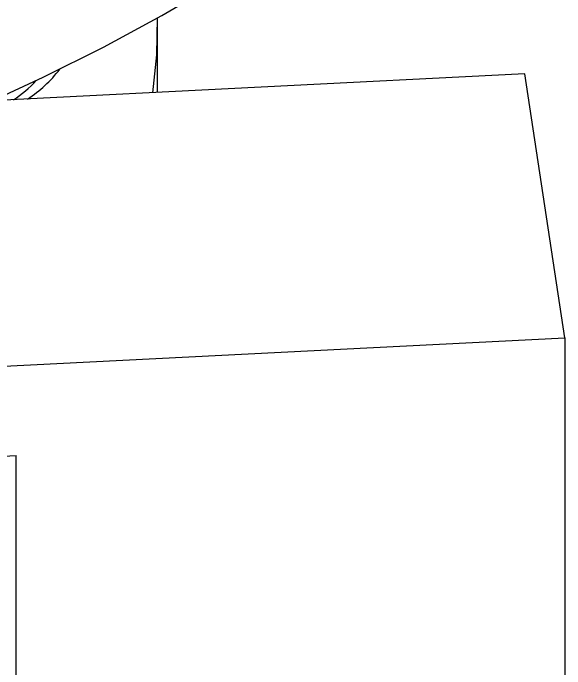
# Model space of a CAD drawing. Header units: millimetres. Extents: x 334 to 3694, y 0 to 2376.
# Drawn here: x 3270.35 to 3306.41, y 1163.18 to 1206.05 of the extents above; entities that cross this region are included whole.
import ezdxf

# ---------------------------------------------------------------- set-up
doc = ezdxf.new("R2010")
doc.units = ezdxf.units.MM
doc.header["$LTSCALE"] = 3
doc.layers.add('1_외형선', color=7, linetype='Continuous', lineweight=25)

msp = doc.modelspace()

# ---------------------------------------------------------------- linework, layer by layer
at = {"layer": '1_외형선'}
for p, q in [((3279.779, 1200.862), (3279.779, 1205.2)), ((3273.336, 1202.355), (3273.258, 1202.2)), ((3303.798, 1202.075), (3268.997, 1200.317)), ((3306.413, 1184.822), (3303.798, 1202.075)), ((3246.641, 1181.803), (3306.413, 1184.822)), ((3306.413, 1184.822), (3306.413, 1160.906)), ((3246.641, 1175.924), (3270.55, 1177.132)), ((3270.55, 1130.589), (3270.55, 1177.132))]:
    msp.add_line(p, q, dxfattribs=at)
at = {"layer": '1_외형선', "flags": 128}
for points in [[(3221.48, 1186.905), (3226.522, 1187.706), (3231.503, 1188.624), (3236.415, 1189.658), (3241.251, 1190.806), (3246.002, 1192.067), (3250.661, 1193.437), (3255.22, 1194.915), (3259.672, 1196.499), (3264.008, 1198.186), (3268.223, 1199.972), (3272.309, 1201.856), (3276.259, 1203.834), (3280.067, 1205.902), (3283.727, 1208.058)], [(3279.774, 1205.737), (3279.72, 1203.317), (3279.463, 1200.846)]]:
    msp.add_lwpolyline(points, dxfattribs=at)
at = {"layer": '1_외형선'}
for centre, radius, start, end in [((3266.773, 1207.409), 8.314, 302.9663, 322.8245), ((3266.079, 1206.998), 7.884, 303.0105, 317.2334)]:
    msp.add_arc(centre, radius, start, end, dxfattribs=at)

doc.saveas('drawing.dxf')
